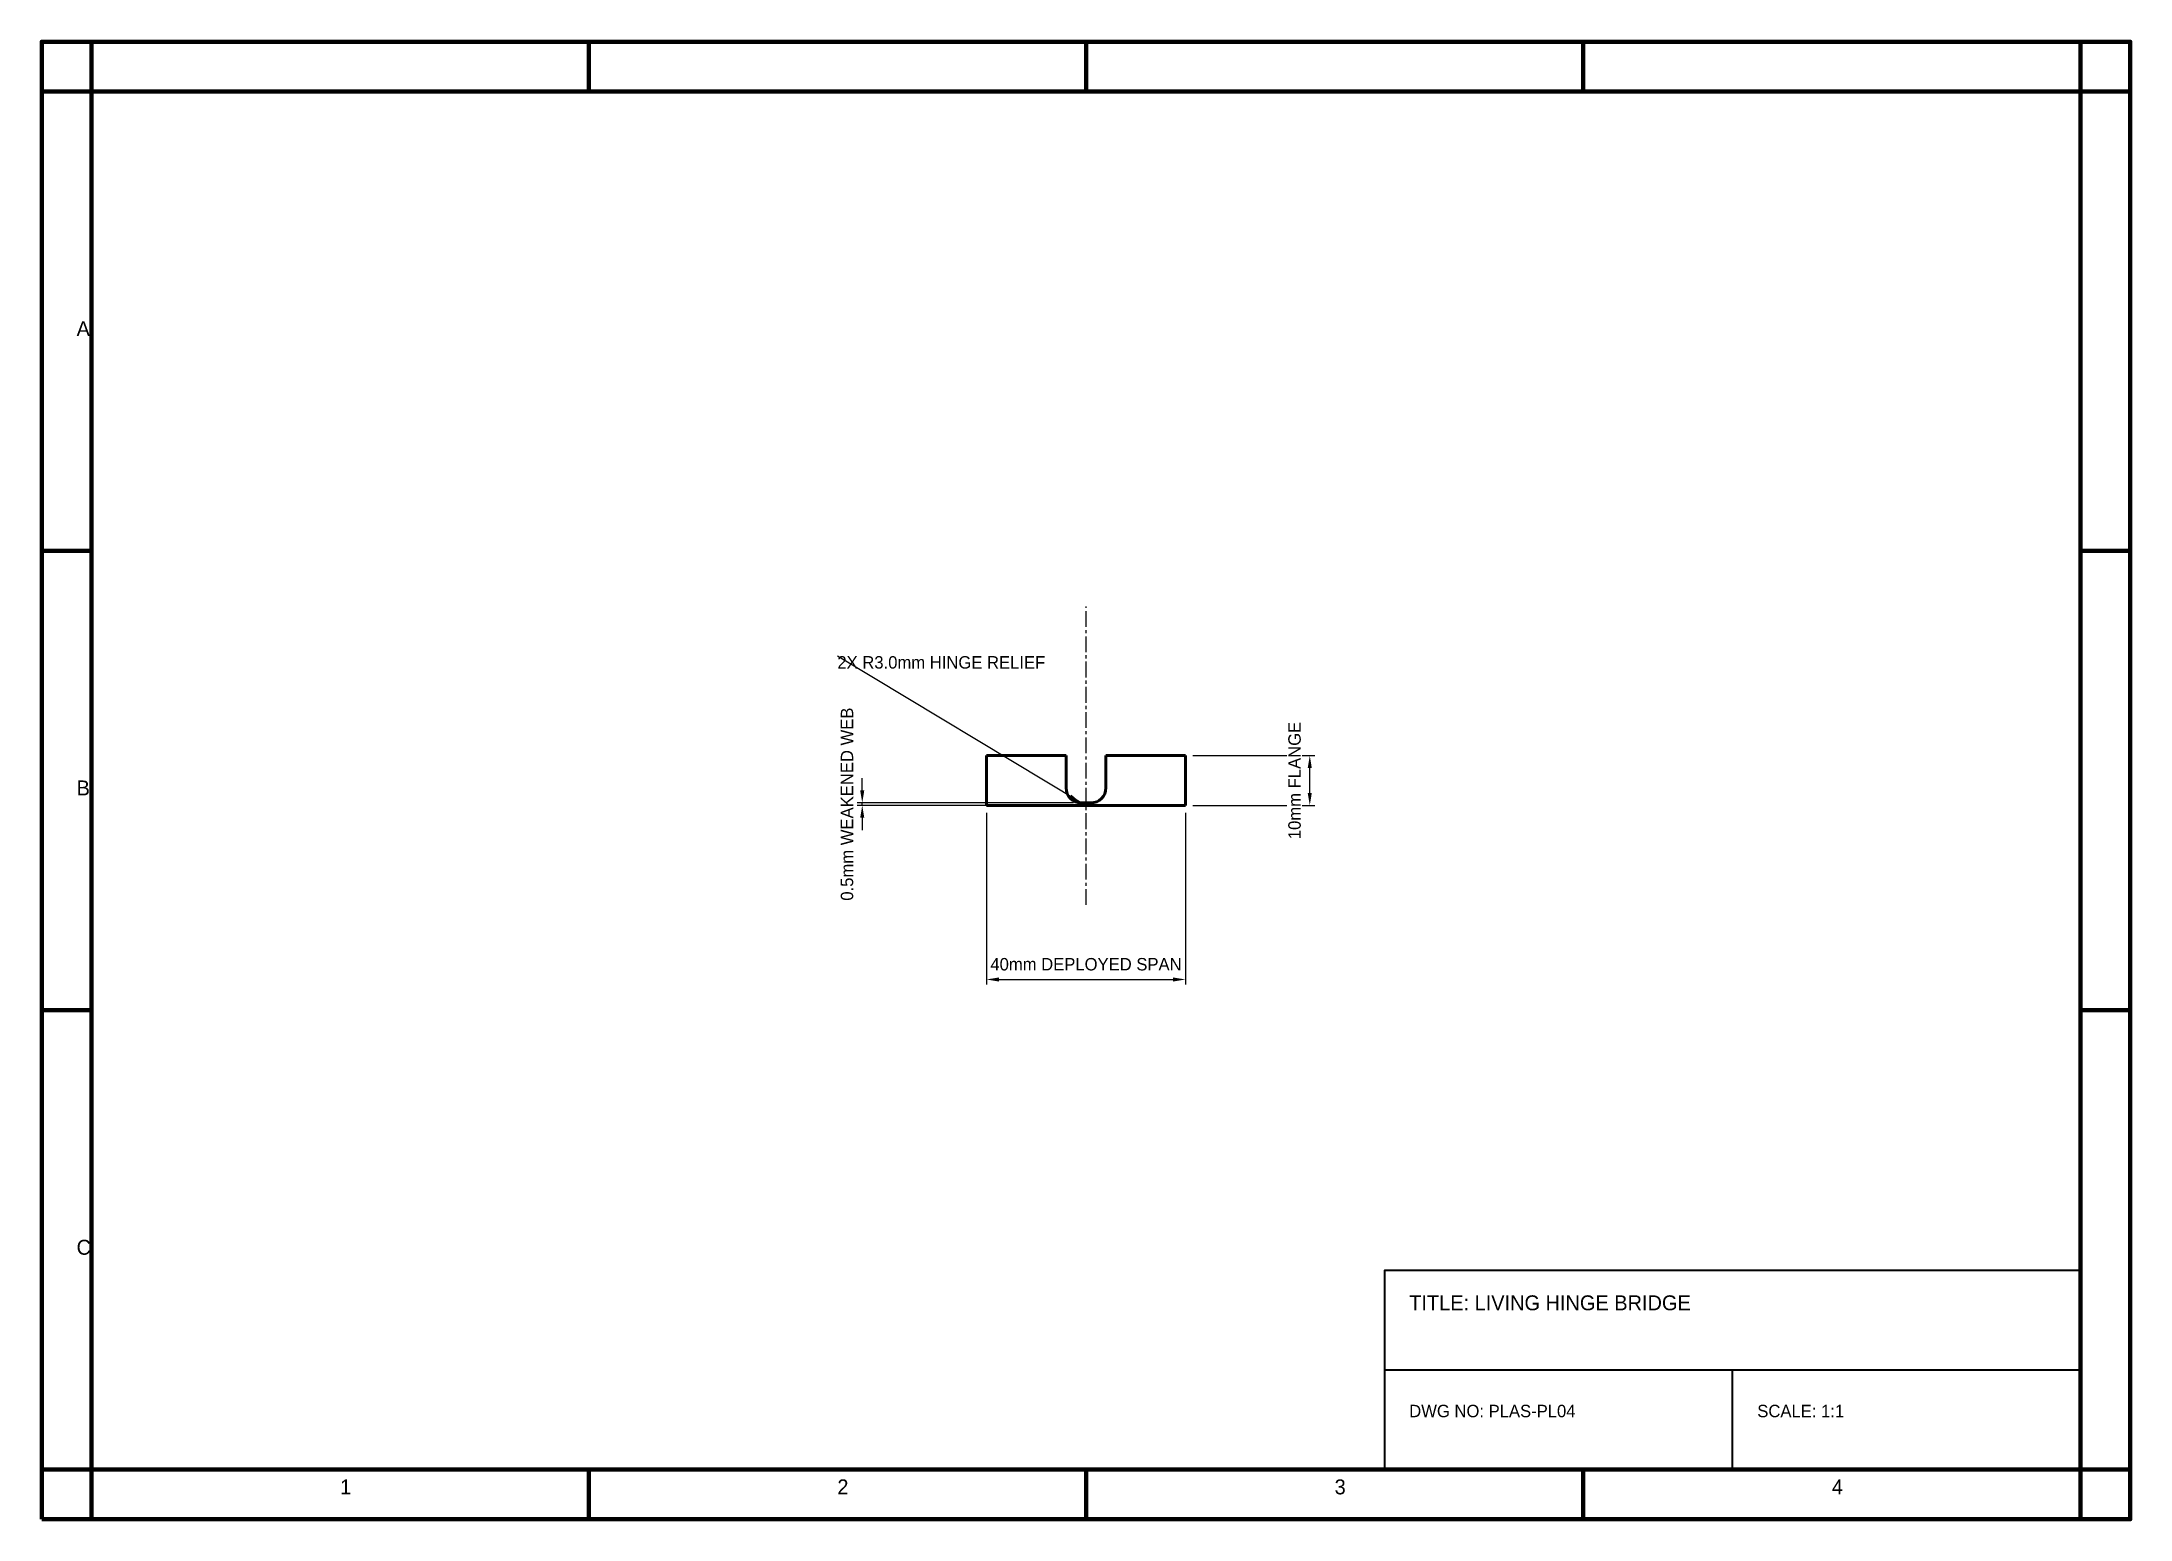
# Model space of a CAD drawing. Header units: metres. Extents: x 0 to 420, y 0 to 297.
import ezdxf

# ---------------------------------------------------------------- set-up
doc = ezdxf.new("R2010")
doc.units = ezdxf.units.M
doc.linetypes.add('CENTER', pattern=[5.08, 3.175, -0.635, 0.635, -0.635])
for name, color, linetype, lineweight in [('BORDER', 7, 'Continuous', 70), ('CENTERLINES', 7, 'CENTER', 25), ('DIMENSIONS', 7, 'Continuous', 25), ('GEOMETRY', 7, 'Continuous', 50), ('TITLE_BLOCK', 7, 'Continuous', 35)]:
    doc.layers.add(name, color=color, linetype=linetype, lineweight=lineweight)
doc.dimstyles.new('BLUEPRINT_STYLE', dxfattribs={"dimtxt": 2.5, "dimasz": 2.5, "dimexe": 1, "dimexo": 1.5, "dimgap": 0.8, "dimtad": 1, "dimcen": 2.5, "dimazin": 3, "dimtfac": 1, "dimtmove": 0, "dimatfit": 3, "dimtfill": 1})

msp = doc.modelspace()

# ---------------------------------------------------------------- linework, layer by layer
at = {"layer": 'BORDER'}
for p, q in [((10, 297), (10, 287)), ((110, 297), (110, 287)), ((210, 297), (210, 287)), ((310, 297), (310, 287)), ((410, 297), (410, 287)), ((0, 287), (10, 287)), ((420, 287), (410, 287)), ((0, 194.667), (10, 194.667)), ((420, 194.667), (410, 194.667)), ((0, 102.333), (10, 102.333)), ((420, 102.333), (410, 102.333)), ((0, 10), (10, 10)), ((10, 0), (10, 10)), ((110, 0), (110, 10)), ((210, 0), (210, 10)), ((310, 0), (310, 10)), ((410, 0), (410, 10)), ((420, 10), (410, 10))]:
    msp.add_line(p, q, dxfattribs=at)
for points in [[(0, 0), (420, 0), (420, 297), (0, 297)], [(10, 10), (410, 10), (410, 287), (10, 287)]]:
    msp.add_lwpolyline(points, close=True, dxfattribs=at)
at = {"layer": 'CENTERLINES'}
msp.add_line((210, 123.5), (210, 183.5), dxfattribs=at)
at = {"layer": 'GEOMETRY'}
for p, q in [((190, 153.5), (190, 143.5)), ((206, 153.5), (190, 153.5)), ((206, 147), (206, 153.5)), ((214, 147), (214, 153.5)), ((230, 153.5), (214, 153.5)), ((230, 143.5), (230, 153.5)), ((190, 143.5), (209, 143.5)), ((211, 144), (209, 144)), ((209, 143.5), (211, 143.5)), ((211, 143.5), (230, 143.5))]:
    msp.add_line(p, q, dxfattribs=at)
for centre, start, end in [((209, 147), 180, 270), ((211, 147), 270, 360)]:
    msp.add_arc(centre, 3, start, end, dxfattribs=at)
at = {"layer": 'TITLE_BLOCK'}
for p, q in [((270, 30), (410, 30)), ((340, 10), (340, 30))]:
    msp.add_line(p, q, dxfattribs=at)
msp.add_lwpolyline([(270, 10), (410, 10), (410, 50), (270, 50)], close=True, dxfattribs=at)

# ---------------------------------------------------------------- texts
at = {"layer": 'BORDER', "char_height": 3, "attachment_point": 1}
for s, insert in [('A', (7, 240.833)), ('B', (7, 148.5)), ('C', (7, 56.167)), ('1', (60, 8)), ('2', (160, 8)), ('3', (260, 8)), ('4', (360, 8))]:
    msp.add_mtext(s, dxfattribs=dict(at, insert=insert))
at = {"layer": 'DIMENSIONS', "attachment_point": 1}
for s, insert, char_height in [('2X R3.0mm HINGE RELIEF', (160, 173.5), 2.5), ('TITLE: LIVING HINGE BRIDGE', (275, 45), 3), ('DWG NO: PLAS-PL04', (275, 23), 2.5), ('SCALE: 1:1', (345, 23), 2.5)]:
    msp.add_mtext(s, dxfattribs=dict(at, insert=insert, char_height=char_height))

# ---------------------------------------------------------------- next in the draw order: dimensions: what is measured, and where the dimension line sits
at = {"layer": 'DIMENSIONS'}
msp.add_linear_dim(base=(190, 108.5), p1=(190, 143.5), p2=(230, 143.5), text='40mm DEPLOYED SPAN', dimstyle='BLUEPRINT_STYLE', dxfattribs=at).render()

# ---------------------------------------------------------------- next in the draw order: dimensions: what is measured, and where the dimension line sits
for base, p1, p2, text in [((165, 143.5), (209, 143.5), (209, 144), '0.5mm WEAKENED WEB'), ((255, 143.5), (230, 143.5), (230, 153.5), '10mm FLANGE')]:
    msp.add_linear_dim(base=base, p1=p1, p2=p2, angle=90, text=text, dimstyle='BLUEPRINT_STYLE', dxfattribs=at).render()

# ---------------------------------------------------------------- next in the draw order: leaders
msp.add_leader([(209, 144), (160, 173.5)], dimstyle='BLUEPRINT_STYLE', dxfattribs=at)

doc.saveas('drawing.dxf')
